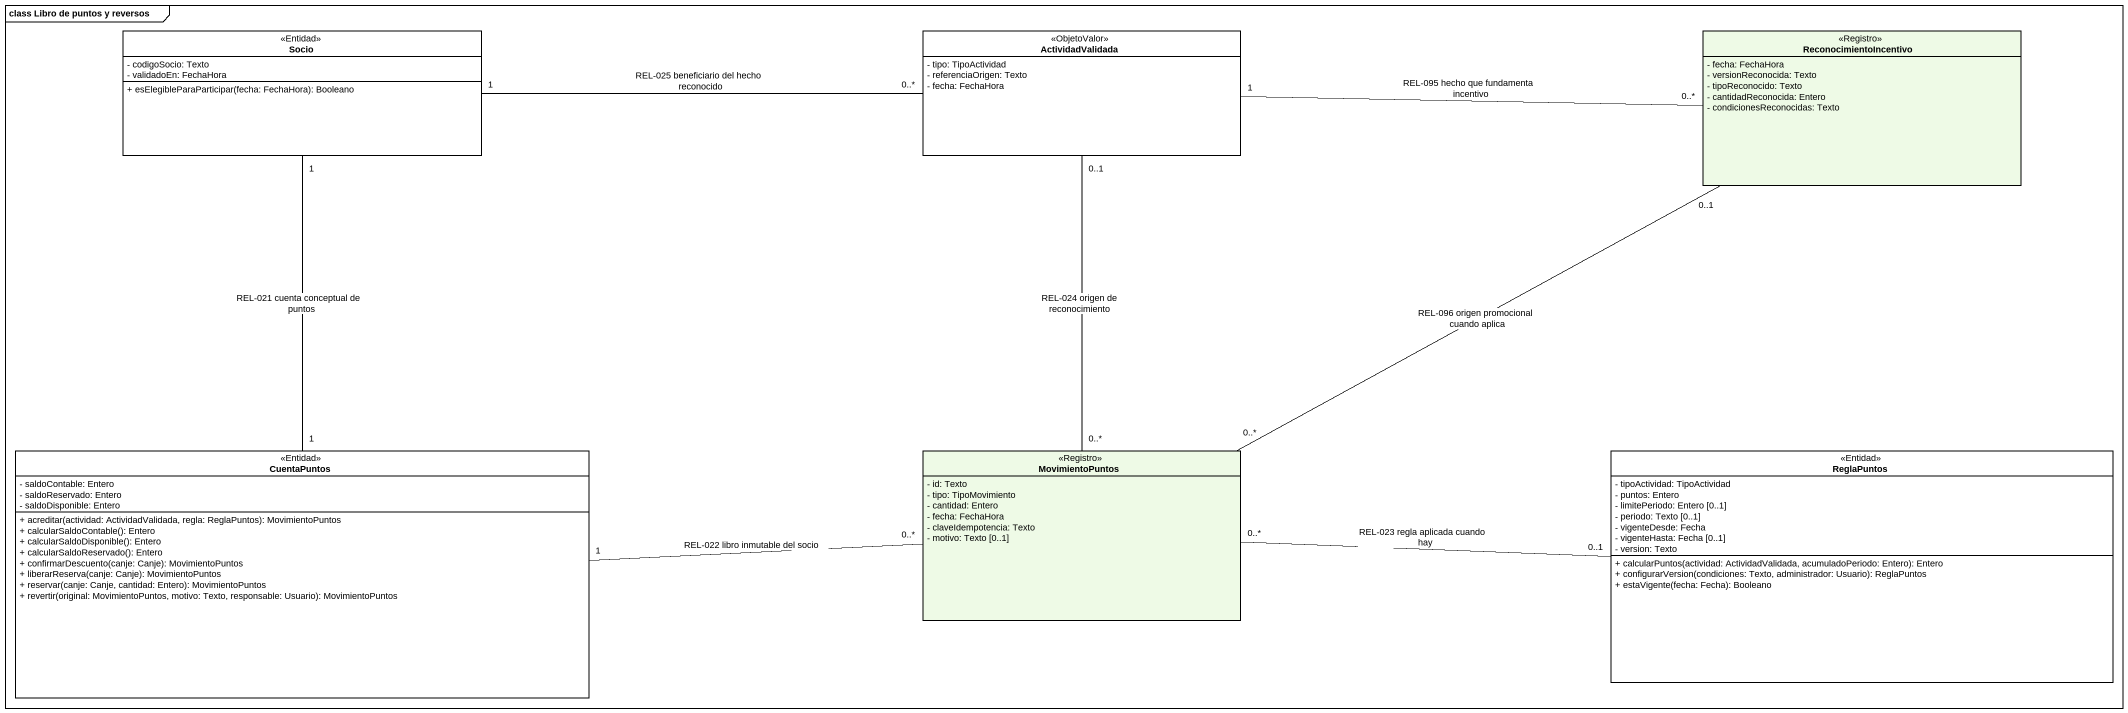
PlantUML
@startuml
mainframe class Libro de puntos y reversos
hide circle
hide empty members
skinparam classAttributeIconSize 0
class Socio <<Entidad>> #FFFFFF {
  - codigoSocio: Texto
  - validadoEn: FechaHora
  + esElegibleParaParticipar(fecha: FechaHora): Booleano
}
class ActividadValidada <<ObjetoValor>> #FFFFFF {
  - tipo: TipoActividad
  - referenciaOrigen: Texto
  - fecha: FechaHora
}
class ReconocimientoIncentivo <<Registro>> #EEFAE6 {
  - fecha: FechaHora
  - versionReconocida: Texto
  - tipoReconocido: Texto
  - cantidadReconocida: Entero
  - condicionesReconocidas: Texto
}
class CuentaPuntos <<Entidad>> #FFFFFF {
  - saldoContable: Entero
  - saldoReservado: Entero
  - saldoDisponible: Entero
  + acreditar(actividad: ActividadValidada, regla: ReglaPuntos): MovimientoPuntos
  + calcularSaldoContable(): Entero
  + calcularSaldoDisponible(): Entero
  + calcularSaldoReservado(): Entero
  + confirmarDescuento(canje: Canje): MovimientoPuntos
  + liberarReserva(canje: Canje): MovimientoPuntos
  + reservar(canje: Canje, cantidad: Entero): MovimientoPuntos
  + revertir(original: MovimientoPuntos, motivo: Texto, responsable: Usuario): MovimientoPuntos
}
class MovimientoPuntos <<Registro>> #EEFAE6 {
  - id: Texto
  - tipo: TipoMovimiento
  - cantidad: Entero
  - fecha: FechaHora
  - claveIdempotencia: Texto
  - motivo: Texto [0..1]
}
class ReglaPuntos <<Entidad>> #FFFFFF {
  - tipoActividad: TipoActividad
  - puntos: Entero
  - limitePeriodo: Entero [0..1]
  - periodo: Texto [0..1]
  - vigenteDesde: Fecha
  - vigenteHasta: Fecha [0..1]
  - version: Texto
  + calcularPuntos(actividad: ActividadValidada, acumuladoPeriodo: Entero): Entero
  + configurarVersion(condiciones: Texto, administrador: Usuario): ReglaPuntos
  + estaVigente(fecha: Fecha): Booleano
}
Socio "1" -right- "0..*" ActividadValidada : REL-025 beneficiario del hecho reconocido
Socio "1" -- "1" CuentaPuntos : REL-021 cuenta conceptual de puntos
ActividadValidada "1" -right- "0..*" ReconocimientoIncentivo : REL-095 hecho que fundamenta incentivo
ActividadValidada "0..1" -- "0..*" MovimientoPuntos : REL-024 origen de reconocimiento
ReconocimientoIncentivo "0..1" -left- "0..*" MovimientoPuntos : REL-096 origen promocional cuando aplica
CuentaPuntos "1" -right- "0..*" MovimientoPuntos : REL-022 libro inmutable del socio
ReglaPuntos "0..1" -left- "0..*" MovimientoPuntos : REL-023 regla aplicada cuando hay
@enduml
